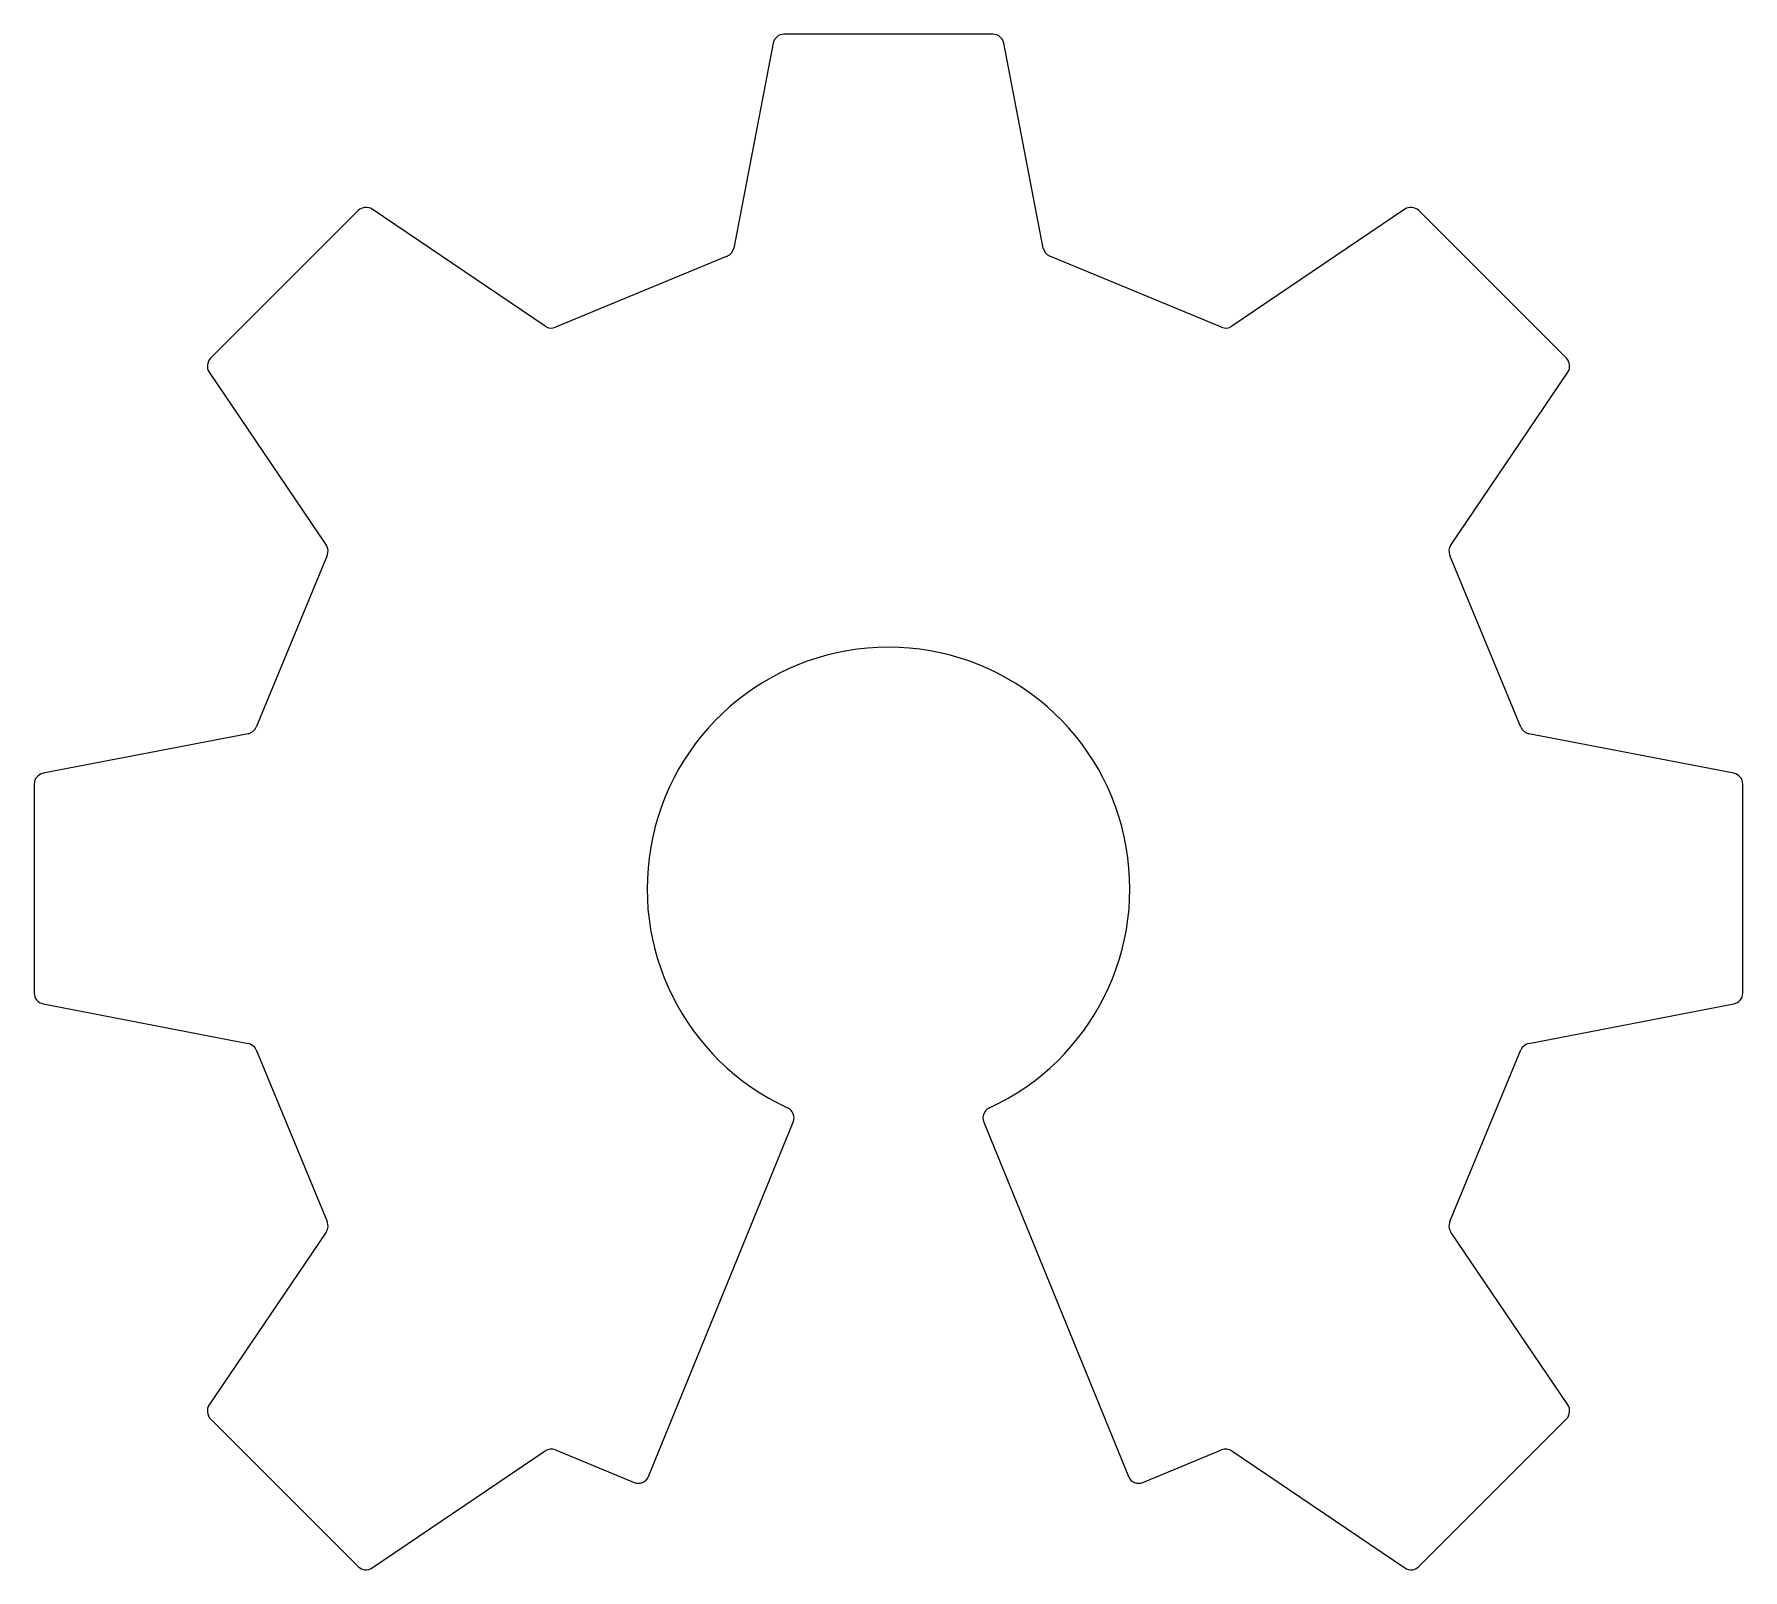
# Model space of a CAD drawing. Extents: x 0 to 0.124, y 0 to 0.206.
# Drawn here: x 0.09989 to 0.11151, y 0.17497 to 0.18541 of the extents above; entities that cross this region are included whole.
import ezdxf

# ---------------------------------------------------------------- set-up
doc = ezdxf.new("R2010")
doc.units = 0
doc.layers.get('0').update_dxf_attribs({"linetype": 'CONTINUOUS'})

msp = doc.modelspace()

# ---------------------------------------------------------------- linework, layer by layer
at = {"color": 7, "linetype": 'CONTINUOUS'}
for p, q in [((0.1049132526, 0.1853506316), (0.1046444245, 0.1839572166)), ((0.1064071015, 0.1854114246), (0.1049868942, 0.1854114246)), ((0.1067495712, 0.1839572166), (0.106480743, 0.1853506316)), ((0.1020911627, 0.1842119724), (0.1010869213, 0.1832077329)), ((0.1033616022, 0.1834258542), (0.1021862209, 0.1842210584)), ((0.1092077747, 0.1842210584), (0.1080323935, 0.1834258542)), ((0.1103070744, 0.1832077329), (0.109302833, 0.1842119724)), ((0.1045994826, 0.1839021326), (0.1034323305, 0.1834186812)), ((0.1079616651, 0.1834186812), (0.1067945093, 0.1839021326)), ((0.1010778353, 0.1831126747), (0.1018730395, 0.1819372916)), ((0.1095209562, 0.1819372916), (0.1103161604, 0.1831126747)), ((0.1018802144, 0.1818665632), (0.1013967611, 0.1806994111)), ((0.1099972345, 0.1806994111), (0.1095137813, 0.1818665632)), ((0.101341679, 0.1806544692), (0.099948264, 0.1803856429)), ((0.1114457317, 0.1803856429), (0.1100523167, 0.1806544692)), ((0.0998874709, 0.1803120014), (0.0998874709, 0.1788917922)), ((0.1115065247, 0.1788917922), (0.1115065247, 0.1803120014)), ((0.099948264, 0.1788181507), (0.101341679, 0.1785493244)), ((0.1100523167, 0.1785493244), (0.1114457317, 0.1788181507)), ((0.1013967611, 0.1785043844), (0.1018802144, 0.1773372304)), ((0.1095137813, 0.1773372304), (0.1099972345, 0.1785043844)), ((0.1040649146, 0.1756046762), (0.1050488607, 0.1780145124)), ((0.106345135, 0.1780145124), (0.107329081, 0.1756046762)), ((0.1018730395, 0.1772665021), (0.1010778353, 0.176091119)), ((0.1103161604, 0.176091119), (0.1095209562, 0.1772665021)), ((0.1010869213, 0.1759960607), (0.1020911627, 0.1749918212)), ((0.109302833, 0.1749918212), (0.1103070744, 0.1759960607)), ((0.1021862209, 0.1749827352), (0.1033616022, 0.1757779394)), ((0.1034323305, 0.1757851125), (0.1039667793, 0.1755637371)), ((0.1074272164, 0.1755637371), (0.1079616651, 0.1757851125)), ((0.1080323935, 0.1757779394), (0.1092077747, 0.1749827352))]:
    msp.add_line(p, q, dxfattribs=at)
for centre, radius, start, end in [((0.1049868934, 0.1853364245), 7.5e-05, 90, 169.0803113828), ((0.1064071022, 0.1853364245), 7.5e-05, 10.9196886172, 90), ((0.1021441941, 0.1841589399), 7.5e-05, 55.9196886172, 135), ((0.1092498015, 0.1841589399), 7.5e-05, 45, 124.0803113828), ((0.1045707832, 0.1839714237), 7.5e-05, 292.5, 349.0803113828), ((0.1068232124, 0.1839714237), 7.5e-05, 190.9196886172, 247.5), ((0.1034036298, 0.1834879729), 7.5e-05, 235.9196886172, 292.5), ((0.1079903658, 0.1834879729), 7.5e-05, 247.5, 304.0803113828), ((0.1011399548, 0.1831547007), 7.5e-05, 135, 214.0803113828), ((0.1102540408, 0.1831547007), 7.5e-05, 325.9196886172, 45), ((0.1018109218, 0.1818952649), 7.5e-05, 337.5, 34.0803113828), ((0.1095830738, 0.1818952649), 7.5e-05, 145.9196886172, 202.5), ((0.1056969978, 0.1796018969), 0.0016412446979636, 294.71503204, 245.28496796), ((0.1013274711, 0.1807281116), 7.5e-05, 280.9196886172, 337.5), ((0.1100665245, 0.1807281116), 7.5e-05, 202.5, 259.0803113828), ((0.0999624702, 0.1803120013), 7.5e-05, 100.9196886172, 180), ((0.1114315254, 0.1803120013), 7.5e-05, 0, 79.0803113828), ((0.0999624702, 0.1788917925), 7.5e-05, 180, 259.0803113828), ((0.1114315254, 0.1788917925), 7.5e-05, 280.9196886172, 0), ((0.1013274711, 0.1784756823), 7.5e-05, 22.5, 79.0803113828), ((0.1100665245, 0.1784756823), 7.5e-05, 100.9196886172, 157.5), ((0.1049794266, 0.1780428628), 7.5e-05, 337.7895946976, 65.28496796), ((0.106414569, 0.1780428628), 7.5e-05, 114.71503204, 202.2104053024), ((0.1018109218, 0.177308529), 7.5e-05, 325.9196886172, 22.5), ((0.1095830738, 0.177308529), 7.5e-05, 157.5, 214.0803113828), ((0.1011399548, 0.1760490932), 7.5e-05, 145.9196886172, 225), ((0.1102540408, 0.1760490932), 7.5e-05, 315, 34.0803113828), ((0.1034036298, 0.1757158209), 7.5e-05, 67.5, 124.0803113828), ((0.1079903658, 0.1757158209), 7.5e-05, 55.9196886172, 112.5), ((0.1039954804, 0.1756330273), 7.5e-05, 247.5, 337.7895946976), ((0.1073985152, 0.1756330273), 7.5e-05, 202.2104053024, 292.5), ((0.1021441941, 0.175044854), 7.5e-05, 225, 304.0803113828), ((0.1092498015, 0.175044854), 7.5e-05, 235.9196886172, 315)]:
    msp.add_arc(centre, radius, start, end, dxfattribs=at)

doc.saveas('drawing.dxf')
